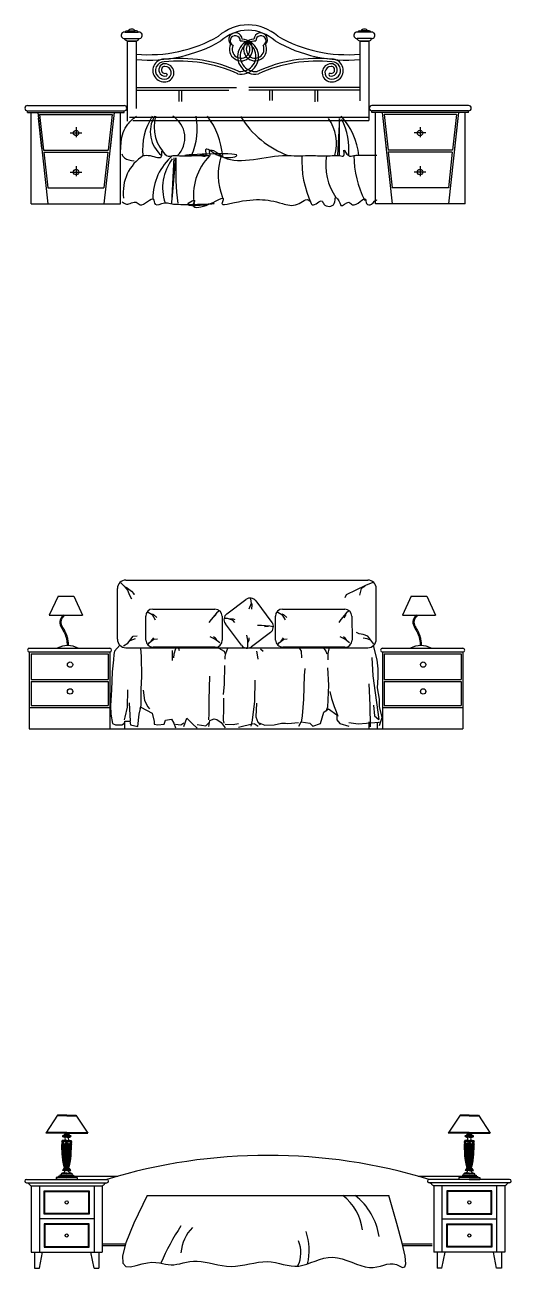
# Model space of a CAD drawing. Header units: millimetres. Extents: x 3060 to 28796, y 18778 to 36190.
# Drawn here: x 16582 to 19300, y 18780 to 25724 of the extents above; entities that cross this region are included whole.
import ezdxf

# ---------------------------------------------------------------- set-up
doc = ezdxf.new("R2010")
doc.units = ezdxf.units.MM

# ---------------------------------------------------------------- blocks, each defined once
blk = doc.blocks.new('A$C124B07FE')
for p, q in [((561, 978.3), (633.7, 978.2)), ((571.2, 986), (577.7, 986)), ((577.7, 986), (617.5, 986)), ((623.9, 986), (617.5, 986)), ((1934.2, 978.3), (1861.5, 978.2)), ((1871.2, 986), (1877.7, 986)), ((1917.5, 986), (1877.7, 986)), ((1923.9, 986), (1917.5, 986)), ((558, 941.6), (557.6, 943.1)), ((557.8, 942.3), (638.4, 942.3)), ((559.2, 938.5), (558, 941.6)), ((561.5, 934.6), (559.2, 938.5)), ((563.1, 933), (561.5, 934.6)), ((565.4, 931.1), (563.1, 933)), ((572.6, 927.4), (565.4, 931.1)), ((572.6, 927.4), (572.6, 481.6)), ((572.6, 927.4), (572.6, 481.6)), ((622.6, 927.4), (572.6, 927.4)), ((572.6, 927.4), (622.6, 927.4)), ((622.6, 927.4), (629.8, 931.1)), ((622.6, 927.4), (622.6, 552.4)), ((622.6, 927.4), (622.6, 552.4)), ((629.8, 931.1), (632.1, 933)), ((632.1, 933), (633.7, 934.6)), ((633.7, 934.6), (636, 938.5)), ((636, 938.5), (637.2, 941.6)), ((637.2, 941.6), (637.6, 943.1)), ((1243, 926.4), (1240.1, 926.8)), ((1246, 926.4), (1243, 926.4)), ((1244.5, 916.7), (1245, 919.2)), ((1245, 919.2), (1246.7, 923.5)), ((1248.5, 923.5), (1246, 926.4)), ((1246.7, 923.5), (1249.2, 926.4)), ((1250.2, 919.2), (1248.5, 923.5)), ((1249.2, 926.4), (1252.2, 927.6)), ((1249.6, 915.6), (1250.2, 919.2)), ((1252.2, 927.6), (1255.5, 926.9)), ((1937.4, 942.3), (1856.8, 942.3)), ((1858, 941.6), (1857.6, 943.1)), ((1859.2, 938.5), (1858, 941.6)), ((1861.5, 934.6), (1859.2, 938.5)), ((1863.1, 933), (1861.5, 934.6)), ((1865.4, 931.1), (1863.1, 933)), ((1872.6, 927.4), (1865.4, 931.1)), ((1872.6, 927.4), (1872.6, 595.7)), ((1872.6, 927.4), (1872.6, 595.7)), ((1922.6, 927.4), (1872.6, 927.4)), ((1872.6, 927.4), (1922.6, 927.4)), ((1922.6, 927.4), (1929.8, 931.1)), ((1922.6, 927.4), (1922.6, 484.7)), ((1922.6, 927.4), (1922.6, 484.7)), ((1929.8, 931.1), (1932.1, 933)), ((1932.1, 933), (1933.7, 934.6)), ((1933.7, 934.6), (1936, 938.5)), ((1936, 938.5), (1937.2, 941.6)), ((1937.2, 941.6), (1937.6, 943.1)), ((788.6, 749.4), (794.3, 745)), ((794.3, 736.1), (793.5, 736.4)), ((794.3, 745), (795.6, 742)), ((795.6, 742), (794.3, 738.7)), ((794.3, 738.7), (794.3, 736.1)), ((1700.9, 745), (1699.6, 742)), ((1699.6, 742), (1700.9, 738.7)), ((1706.6, 749.4), (1700.9, 745)), ((1700.9, 738.7), (1700.9, 736.1)), ((1700.9, 736.1), (1702.2, 735.1)), ((622.6, 669.7), (1183.8, 669.7)), ((622.6, 654.7), (1139.9, 654.7)), ((860.1, 654.7), (860.1, 591.8)), ((875.1, 654.7), (875.1, 591.3)), ((1872.6, 654.7), (1251.8, 654.7)), ((1872.6, 669.7), (1252.4, 669.7)), ((1367.6, 654.7), (1367.6, 596.5)), ((1382.6, 654.7), (1382.6, 596)), ((1620.1, 654.7), (1620.1, 589.8)), ((1635.1, 654.7), (1635.1, 590.7)), ((15, 569), (555, 569)), ((2480.2, 569), (1940.2, 569)), ((15, 539), (555, 539)), ((15, 529), (15, 539)), ((15, 529), (555, 529)), ((35, 19), (35, 529)), ((71.7, 529), (128.1, 19)), ((75, 499), (93.8, 329)), ((82.8, 519), (105, 319)), ((82.8, 519), (487.2, 519)), ((498.3, 529), (441.9, 19)), ((487.2, 519), (465, 319)), ((495, 499), (476.2, 329)), ((535, 19), (535, 529)), ((555, 529), (555, 539)), ((585.1, 504.1), (1918.7, 504.1)), ((1759.4, 496.8), (1747.7, 288.9)), ((1759.3, 288.9), (1759.4, 496.8)), ((2480.2, 539), (1940.2, 539)), ((1940.2, 529), (1940.2, 539)), ((2480.2, 529), (1940.2, 529)), ((1960.2, 19), (1960.2, 529)), ((1996.9, 529), (2053.3, 19)), ((2000.2, 499), (2019, 329)), ((2008, 519), (2030.2, 319)), ((2412.3, 519), (2008, 519)), ((2423.5, 529), (2367.1, 19)), ((2412.3, 519), (2390.2, 319)), ((2420.2, 499), (2401.4, 329)), ((2460.2, 19), (2460.2, 529)), ((2480.2, 529), (2480.2, 539)), ((286.4, 447.7), (286.4, 392.8)), ((603.5, 484.7), (1923.5, 484.7)), ((2208.8, 447.7), (2208.8, 392.8)), ((254, 415.4), (318.7, 415.4)), ((2241.1, 415.4), (2176.4, 415.4)), ((105, 319), (465, 319)), ((106.1, 309), (463.9, 309)), ((106.1, 309), (128.2, 109)), ((463.9, 309), (441.8, 109)), ((2390.2, 319), (2030.2, 319)), ((2389.1, 309), (2031.3, 309)), ((2031.3, 309), (2053.4, 109)), ((2389.1, 309), (2367, 109)), ((286.4, 229.2), (286.4, 174.2)), ((841.3, 277), (820.8, 45.1)), ((820.8, 21.3), (834.5, 277)), ((2208.8, 229.2), (2208.8, 174.2)), ((254, 196.9), (318.7, 196.9)), ((2241.1, 196.9), (2176.4, 196.9)), ((128.2, 109), (441.8, 109)), ((2367, 109), (2053.4, 109)), ((35, 19), (535, 19)), ((2460.2, 19), (1960.2, 19))]:
    blk.add_line(p, q)
for centre in [(286.4, 415.4), (2208.8, 415.4), (286.4, 196.9), (2208.8, 196.9)]:
    blk.add_circle(centre, 15)
for centre, radius, start, end in [((556.8, 960.6), 18.2, 74.95576, 273.23723), ((571.8, 974.7), 11.3, 92.61079, 161.26306), ((597.6, 971.2), 24.8, 90, 143.33956), ((597.6, 971.2), 24.8, 36.66044, 90), ((623.4, 974.7), 11.3, 18.73694, 87.38921), ((638.4, 960.6), 18.2, 266.76277, 105.04424), ((1249.6, 765.9), 253.4, 90.44463, 131.36978), ((1249.6, 762.1), 227.2, 90.50317, 132.59454), ((1177.3, 937.3), 37.7, 3.18185, 223.63196), ((1245.6, 765.9), 253.4, 48.63022, 89.55537), ((1245.3, 762.5), 226.8, 47.6298, 89.42066), ((1317.9, 937.3), 37.7, 316.36804, 176.81815), ((1856.8, 960.6), 18.2, 74.95576, 273.23723), ((1871.8, 974.7), 11.3, 92.61079, 161.26306), ((1897.6, 971.2), 24.8, 90, 143.33956), ((1897.6, 971.2), 24.8, 36.66044, 90), ((1923.4, 974.7), 11.3, 18.73694, 87.38921), ((1938.4, 960.6), 18.2, 266.76277, 105.04424), ((695.3, 1627.8), 775.1, 264.61964, 299.93613), ((695.3, 1627.5), 804.8, 264.81515, 299.83955), ((1208.1, 883.1), 64.6, 154.15531, 42.68829), ((1175.6, 930.5), 28.4, 357.46989, 244.92594), ((1208.1, 883.1), 49.6, 154.15531, 42.68829), ((1208.6, 842), 97.6, 257.84317, 86.23423), ((1287, 841.8), 97.9, 93.99084, 280.71885), ((1206.6, 844.1), 85.1, 262.4163, 91.76657), ((1288.9, 843.9), 85.3, 88.39864, 276.84771), ((1287.1, 883.1), 64.6, 137.31171, 25.84469), ((1287.1, 883.1), 49.6, 137.31171, 25.84469), ((1319.6, 930.5), 28.4, 295.07406, 182.53011), ((1799.8, 1627.3), 804.6, 240.05264, 275.19), ((1799.8, 1627.3), 774.6, 240.05264, 275.39159), ((778.9, 764.1), 63.5, 89.64385, 287.19975), ((778.9, 764.1), 48.5, 89.64385, 287.19975), ((782.9, 767.8), 34.3, 89.64385, 287.19975), ((782.9, 767.8), 19.3, 89.64385, 287.19975), ((860.7, 20.3), 811.6, 65.58322, 95.89139), ((860.7, 20.3), 796.6, 65.58322, 95.89139), ((782.8, 751.6), 35.5, 287.19975, 89.64385), ((782.8, 751.6), 50.5, 287.19975, 89.64385), ((1634.5, 20.3), 811.6, 84.10861, 114.41678), ((1634.5, 20.3), 796.6, 84.10861, 114.41678), ((1712.4, 751.6), 50.5, 90.35615, 252.80025), ((1712.4, 751.6), 35.5, 90.35615, 252.80025), ((1716.3, 764.1), 63.5, 252.80025, 90.35615), ((1716.3, 764.1), 48.5, 252.80025, 90.35615), ((1712.3, 767.8), 34.3, 252.80025, 90.35615), ((1712.3, 767.8), 19.3, 252.80025, 90.35615), ((15, 554), 15, 90, 270), ((555, 554), 15, 270, 90), ((1940.2, 554), 15, 90, 270), ((2480.2, 554), 15, 270, 90), ((997.9, 324), 340, 147.07634, 185.91599), ((871.8, 422.6), 170.9, 149.71973, 231.44025), ((943.6, 450), 221.5, 164.62746, 226.6757), ((754.1, 388.5), 140.6, 314.93453, 58.80272), ((609.1, 438.6), 354.9, 335.05812, 11.40371), ((667, 246.6), 440.8, 5.51582, 36.4976), ((1665.5, 797.5), 544, 212.27245, 249.21336), ((1491, 355.2), 250.7, 344.67377, 34.40195), ((1489.8, 251.7), 378.9, 5.63941, 42.71675), ((1446.9, 323.2), 364.7, 354.60697, 27.21616), ((789, 85.3), 239.3, 121.69828, 188.01077), ((1033, 48.1), 317.9, 130.75612, 179.91853), ((1254, 68.7), 311.8, 135.05419, 190.11441), ((1407.3, 182), 327.5, 160.95081, 202.65429), ((244.2, 14.4), 1256.8, 12.61562, 12.69583), ((2143.8, 265.8), 596.4, 177.77509, 204.20288), ((2002.8, 236.2), 320.5, 170.53242, 214.47456), ((2403.6, 294.5), 565, 180.56482, 206.96607), ((1037.4, 108.5), 267.5, 142.80834, 198.2554), ((2436.6, 212.6), 1593.2, 177.68471, 186.89938)]:
    blk.add_arc(centre, radius, start, end)
for points, knots in [([(536.9, 323.1), (536.6, 337.2), (537.5, 386.6), (560.9, 459.7), (606, 495.6), (624, 508.9)], [31.126946, 31.126946, 31.126946, 31.126946, 69.78079, 165.685551, 225.782999, 225.782999, 225.782999, 225.782999]), ([(541.7, 298.8), (545.5, 290.2), (559.3, 265.8), (589.9, 262.1), (610.7, 259.6)], [14.136571, 14.136571, 14.136571, 14.136571, 38.847871, 90.84217, 90.84217, 90.84217, 90.84217]), ([(659.7, 288.9), (672.1, 290.5), (704, 294.6), (774.8, 260.9), (759.3, 331.7), (792.3, 274.8), (825, 291), (874.6, 287.1), (927, 286.7), (974.3, 292.3), (1022.2, 277.8), (998.1, 357.8), (1090.2, 257.6), (1323.8, 317.8), (796.5, 288.8), (958.4, 288.7), (993, 293), (1042.4, 287.2), (1022.5, 324.3), (1070.6, 314.4), (1156.1, 220.4), (1337.9, 291.1), (1504.1, 288.3), (1566.2, 288.8), (1647.8, 289.1), (1703.3, 285.6), (1750.4, 293), (1792.6, 279.5), (1774.4, 344.2), (1805.5, 278.1), (1838.6, 290.3), (1876.1, 292.8), (1913.5, 291.6), (1947, 292.1), (1961.5, 291.7), (1967.2, 291.4)], [0, 0, 0, 0, 37.324954, 95.978422, 118.576796, 151.537836, 186.196644, 207.601589, 287.507139, 322.165947, 351.492681, 382.084197, 453.762458, 546.238181, 803.581153, 830.241959, 917.894512, 923.356062, 948.618864, 967.479623, 1014.461148, 1325.478184, 1355.202687, 1472.111853, 1493.440367, 1578.754422, 1615.945101, 1637.40789, 1665.334978, 1702.534569, 1728.696324, 1754.211377, 1806.075851, 1830.070511, 1845.626026, 1845.626026, 1845.626026, 1845.626026]), ([(544.4, 31.5), (552.1, 25.2), (575.2, 6.2), (616.4, 43.5), (655.9, -10.1), (720.7, 81), (724.7, -2.2), (777.5, 31.6), (866.5, 2), (1233.8, 42), (850.3, -9.5), (958.8, 50.4), (922.8, -7.7), (1029.6, 2.2), (1129.4, 78.3), (1091.1, 7.6), (1275.5, 54.9), (1368.4, 45.3), (1516.4, -2.9), (1587, 64.2), (1606.8, -10.1), (1659.6, 55.7), (1672.5, 0.2), (1740.5, 1.1), (1729, 74.5), (1758.9, 32.8), (1768.9, -4.1), (1807.9, 44.6), (1842.4, -12.1), (1908.2, 78), (1904.7, 14.8), (1944.2, 10.3), (1959.2, 47.5), (1966.4, 40.6), (1967.2, 39.7)], [0, 0, 0, 0, 25.004408, 75.498481, 97.862242, 171.58677, 198.074824, 245.014461, 276.187897, 487.13934, 604.291873, 634.838818, 654.445869, 719.879988, 811.104031, 830.711082, 871.03568, 1137.888661, 1215.497899, 1277.299161, 1303.971599, 1356.97267, 1375.051341, 1427.874546, 1459.488748, 1494.841985, 1508.707132, 1551.908008, 1574.271769, 1645.134816, 1667.703881, 1692.711894, 1725.676523, 1729.408614, 1729.408614, 1729.408614, 1729.408614])]:
    blk.add_open_spline(points, degree=3, knots=knots)
blk = doc.blocks.new('A$C44FF7840')
for p, q in [((502.7, 500.4), (502.7, 783.9)), ((520.8, 815.4), (540.9, 797.3)), ((540.9, 797.3), (559, 775.1)), ((550, 831.2), (1901.9, 831.2)), ((551, 791.2), (581.2, 769.1)), ((559, 775.1), (569.1, 747)), ((581.2, 769.1), (593.3, 755)), ((1888.1, 801.3), (1781.4, 749)), ((1864, 783.2), (1855.9, 747)), ((1886.1, 795.3), (1864, 783.2)), ((1930.4, 817.4), (1888.1, 801.3)), ((1949.2, 500.4), (1949.2, 783.9)), ((171, 740.7), (121.6, 635.4)), ((171, 740.7), (121.6, 635.4)), ((171, 740.7), (257.9, 740.7)), ((171, 740.7), (257.9, 740.7)), ((257.9, 740.7), (307.2, 635.4)), ((257.9, 740.7), (307.2, 635.4)), ((569.1, 747), (581.2, 726.8)), ((593.3, 755), (593.3, 749)), ((1113.8, 642.9), (1220.1, 722.7)), ((1249.7, 699.9), (1236.7, 668.2)), ((1246.8, 725.9), (1249.7, 699.9)), ((1252.6, 702.8), (1254, 692.7)), ((1275.7, 714.8), (1366, 594.4)), ((1781.4, 749), (1773.3, 732.9)), ((2144.4, 740.7), (2095, 635.4)), ((2144.4, 740.7), (2095, 635.4)), ((2144.4, 740.7), (2231.3, 740.7)), ((2144.4, 740.7), (2231.3, 740.7)), ((2231.3, 740.7), (2280.6, 635.4)), ((2231.3, 740.7), (2280.6, 635.4)), ((121.6, 635.4), (307.2, 635.4)), ((121.6, 635.4), (307.2, 635.4)), ((661.4, 496.2), (660.5, 629.2)), ((673.7, 652.5), (696.4, 639.4)), ((695.8, 643.4), (704.8, 638.6)), ((696.4, 639.4), (714.2, 610)), ((699.9, 669.1), (1047.7, 668.3)), ((704.8, 638.6), (723.6, 622.8)), ((1056.7, 646.5), (1026.8, 611)), ((1053.5, 639.8), (1026.8, 611)), ((1071.3, 659), (1056.7, 646.5)), ((1087.7, 628.9), (1088.6, 495.9)), ((1254, 692.7), (1252.6, 668.2)), ((1386.5, 496.2), (1385.6, 629.2)), ((1398.8, 652.5), (1421.5, 639.4)), ((1420.8, 643.4), (1429.8, 638.6)), ((1421.5, 639.4), (1439.3, 610)), ((1425, 669.1), (1772.8, 668.3)), ((1429.8, 638.6), (1448.7, 622.8)), ((1781.7, 646.5), (1751.9, 611)), ((1778.6, 639.8), (1768, 620.6)), ((1796.4, 659), (1781.7, 646.5)), ((1812.8, 628.9), (1813.7, 495.9)), ((2095, 635.4), (2280.6, 635.4)), ((2095, 635.4), (2280.6, 635.4)), ((1026.8, 611), (1013.9, 593.6)), ((1100.8, 617.6), (1115.2, 617.6)), ((1196.2, 467), (1105.9, 587.3)), ((1115.2, 617.6), (1144.2, 608.9)), ((1126.8, 614.7), (1149.9, 614.7)), ((1144.2, 608.9), (1157.2, 594.5)), ((1149.9, 614.7), (1158.6, 610.4)), ((1307.5, 577.1), (1285.8, 577.1)), ((1353.8, 574.3), (1307.5, 577.1)), ((1346.5, 572.8), (1324.9, 569.9)), ((1372.6, 569.9), (1353.8, 574.3)), ((1751.9, 611), (1739, 593.6)), ((561, 479.2), (591.2, 517.5)), ((573.1, 493.3), (603.3, 505.4)), ((591.2, 517.5), (613.4, 519.5)), ((682.6, 482.3), (706.8, 500.4)), ((691.8, 489.9), (705.6, 508.5)), ((706.8, 500.4), (726.1, 502.3)), ((1047.5, 500.4), (1021.7, 514.1)), ((1050.6, 507.1), (1040.2, 514.8)), ((1075.3, 479.8), (1047.5, 500.4)), ((1057.3, 496.7), (1050.6, 507.1)), ((1230.9, 494.8), (1226.6, 523.7)), ((1230.9, 460.1), (1230.9, 494.8)), ((1233.8, 484.7), (1238.1, 496.2)), ((1238.1, 496.2), (1238.1, 509.2)), ((1358.1, 538.9), (1251.8, 459)), ((1407.7, 482.3), (1431.9, 500.4)), ((1416.9, 489.9), (1430.7, 508.5)), ((1431.9, 500.4), (1451.2, 502.3)), ((1772.6, 500.4), (1746.7, 514.1)), ((1775.7, 507.1), (1765.2, 514.8)), ((1800.4, 479.8), (1772.6, 500.4)), ((1782.4, 496.7), (1775.7, 507.1)), ((1853.7, 531.8), (1838.9, 539.2)), ((1875.8, 528.1), (1853.7, 531.8)), ((1901.6, 517.1), (1875.8, 528.1)), ((1897.9, 502.3), (1875.8, 506)), ((1916.4, 495), (1897.9, 502.3)), ((1934.8, 472.9), (1901.6, 517.1)), ((10, 450), (460, 450)), ((10, 430), (10, 0)), ((10, 430), (460, 430)), ((20, 420), (20, 275)), ((20, 420), (450, 420)), ((450, 420), (450, 275)), ((460, 430), (460, 0)), ((486.6, 435), (483, 415.3)), ((515.9, 467.7), (486.6, 435)), ((536.9, 463.1), (561, 479.2)), ((550, 453.2), (1901.9, 453.2)), ((632.1, 451.2), (635.7, 404.5)), ((674, 470.7), (682.6, 482.3)), ((1049.2, 456), (701.4, 456.8)), ((808.2, 438.6), (808.2, 381.2)), ((817.2, 417.1), (815.4, 397.3)), ((826.2, 447.6), (817.2, 417.1)), ((843.5, 451.2), (847.1, 438.6)), ((1068.7, 451.2), (1099.3, 433.2)), ((1099.3, 433.2), (1104.7, 418.9)), ((1106.5, 418.9), (1102.9, 404.5)), ((1117.2, 449.4), (1106.5, 418.9)), ((1228, 452.9), (1230.9, 460.1)), ((1279, 435), (1280.8, 424.3)), ((1280.8, 424.3), (1287.9, 390.1)), ((1301.7, 447.6), (1317.9, 435)), ((1399.1, 470.7), (1407.7, 482.3)), ((1774.3, 456), (1426.5, 456.8)), ((1519.7, 449.4), (1528.7, 433.2)), ((1528.7, 433.2), (1530.5, 397.3)), ((1656.3, 449.4), (1667.1, 433.2)), ((1667.1, 433.2), (1672.5, 418.9)), ((1683.2, 447.6), (1677.9, 420.7)), ((1677.9, 420.7), (1677.9, 395.5)), ((1954.6, 384.8), (1933.9, 465.2)), ((1983.4, 450), (2433.4, 450)), ((1983.4, 430), (1983.4, 0)), ((1983.4, 430), (2433.4, 430)), ((1993.4, 420), (1993.4, 275)), ((1993.4, 420), (2423.4, 420)), ((2423.4, 420), (2423.4, 275)), ((2433.4, 430), (2433.4, 0)), ((481.2, 384.8), (472.2, 318.3)), ((483, 415.3), (481.2, 384.8)), ((635.7, 404.5), (637.5, 293.2)), ((1101.1, 354.2), (1099.3, 250.1)), ((1102.9, 404.5), (1102.9, 390.1)), ((1677.9, 395.5), (1677.9, 384.8)), ((1924, 399.1), (1929.4, 296.8)), ((1960, 334.5), (1954.6, 384.8)), ((472.2, 318.3), (468.6, 217.8)), ((637.5, 293.2), (633.9, 221.4)), ((1016.6, 295), (1013, 162.1)), ((1546.7, 298.6), (1543.1, 165.7)), ((1550.3, 338.1), (1546.7, 298.6)), ((1676.1, 341.7), (1681.5, 244.7)), ((1929.4, 296.8), (1963.6, 52.6)), ((1956.4, 228.5), (1960, 287.8)), ((1960, 287.8), (1960, 334.5)), ((20, 275), (450, 275)), ((20, 265), (20, 130)), ((20, 265), (450, 265)), ((450, 265), (450, 130)), ((468.6, 217.8), (463.2, 128)), ((558.4, 217.8), (556.6, 120.8)), ((633.9, 221.4), (633.9, 128)), ((646.5, 216), (653.7, 158.5)), ((1099.3, 250.1), (1093.9, 192.6)), ((1270, 271.6), (1268.2, 154.9)), ((1681.5, 244.7), (1676.1, 120.8)), ((1690.4, 208.8), (1699.4, 169.3)), ((1907.9, 251.9), (1913.2, 133.4)), ((1967.1, 165.7), (1956.4, 228.5)), ((1993.4, 275), (2423.4, 275)), ((1993.4, 265), (1993.4, 130)), ((1993.4, 265), (2423.4, 265)), ((2423.4, 265), (2423.4, 130)), ((567.4, 145.9), (572.8, 43.6)), ((653.7, 158.5), (671.6, 122.6)), ((1013, 162.1), (1013, 84.9)), ((1095.7, 171.1), (1095.7, 111.8)), ((1268.2, 154.9), (1255.6, 49)), ((1279, 144.2), (1275.4, 66.9)), ((1543.1, 165.7), (1535.9, 72.3)), ((1699.4, 169.3), (1713.8, 124.4)), ((1967.1, 124.4), (1967.1, 165.7)), ((10, 120), (460, 120)), ((20, 130), (450, 130)), ((463.2, 128), (465, 81.3)), ((465, 81.3), (475.8, 31)), ((556.6, 120.8), (544.1, 65.1)), ((615.9, 13.1), (623.1, 83.1)), ((623.1, 83.1), (633.9, 120.8)), ((633.9, 128), (628.5, 111.8)), ((633.9, 120.8), (696.8, 88.5)), ((671.6, 122.6), (682.4, 111.8)), ((696.8, 88.5), (707.6, 41.8)), ((1013, 84.9), (1011.2, 50.8)), ((1095.7, 111.8), (1093.9, 49)), ((1535.9, 72.3), (1528.7, 38.2)), ((1638.3, 29.2), (1656.3, 93.9)), ((1656.3, 93.9), (1681.5, 111.8)), ((1676.1, 120.8), (1667.1, 97.5)), ((1681.5, 111.8), (1728.2, 77.7)), ((1713.8, 124.4), (1724.6, 97.5)), ((1724.6, 97.5), (1733.6, 70.5)), ((1728.2, 77.7), (1728.2, 50.8)), ((1913.2, 133.4), (1915, 11.3)), ((1933, 131.6), (1938.4, 72.3)), ((1938.4, 72.3), (1963.6, 52.6)), ((1981.5, 63.3), (1967.1, 124.4)), ((1983.4, 120), (2433.4, 120)), ((1993.4, 130), (2423.4, 130)), ((10, 0), (2433.4, 0)), ((475.8, 31), (491.9, 22.1)), ((491.9, 22.1), (527.9, 22.1)), ((527.9, 22.1), (542.3, 32.8)), ((544.1, 65.1), (540.5, 50.8)), ((541.4, 38.3), (541.4, 0)), ((542.3, 32.8), (544.1, 43.6)), ((544.1, 43.6), (571, 43.6)), ((571, 43.6), (576.4, 22.1)), ((572.8, 43.6), (576.4, 41.8)), ((576.4, 22.1), (615.9, 13.1)), ((707.6, 41.8), (707.6, 25.6)), ((707.6, 25.6), (729.1, 22.1)), ((729.1, 22.1), (763.3, 25.6)), ((763.3, 25.6), (770.5, 49)), ((770.5, 49), (804.6, 54.4)), ((804.6, 54.4), (817.2, 32.8)), ((817.2, 32.8), (826.2, 5.9)), ((826.2, 27), (856.7, 21.7)), ((856.7, 21.7), (872.9, 34.2)), ((872.9, 13.1), (890.8, 59.8)), ((890.8, 59.8), (921.4, 27.4)), ((921.4, 27.4), (948.3, 4.1)), ((948.3, 25.2), (996.9, 16.3)), ((996.9, 16.3), (1013, 34.2)), ((1013, 13.1), (1018.4, 47.2)), ((1018.4, 47.2), (1043.6, 56.2)), ((1043.6, 56.2), (1057.9, 52.6)), ((1057.9, 52.6), (1083.1, 36.4)), ((1083.1, 36.4), (1104.7, 5.9)), ((1093.9, 49), (1097.5, 32.8)), ((1104.7, 27), (1149.6, 25.2)), ((1149.6, 25.2), (1178.3, 30.6)), ((1178.3, 9.5), (1262.8, 31)), ((1255.6, 49), (1248.4, 14.9)), ((1266.4, 31), (1289.7, 14.9)), ((1275.4, 66.9), (1287.9, 38.2)), ((1287.9, 38.2), (1300.5, 22.1)), ((1289.7, 36), (1325.7, 19.9)), ((1325.7, 19.9), (1377.8, 23.4)), ((1377.8, 23.4), (1419.1, 32.4)), ((1419.1, 32.4), (1442.5, 32.4)), ((1442.5, 32.4), (1455, 30.6)), ((1455, 30.6), (1514.3, 36)), ((1516.1, 14.9), (1528.7, 40)), ((1528.7, 40), (1577.2, 32.8)), ((1577.2, 32.8), (1595.2, 14.9)), ((1595.2, 14.9), (1638.3, 29.2)), ((1728.2, 50.8), (1746.1, 31)), ((1746.1, 29.2), (1796.4, 14.9)), ((1796.4, 36), (1848.6, 28.8)), ((1848.6, 28.8), (1940.2, 36)), ((1907.9, 40.3), (1907.9, 0)), ((1940.2, 36), (1963.6, 37.8)), ((1953.3, 37), (1953.3, 1.8)), ((1963.6, 37.8), (1967.1, 39.6)), ((1967.1, 18.5), (1981.5, 63.3))]:
    blk.add_line(p, q)
for centre in [(237.8, 358.9), (2211.2, 358.9), (237.8, 209.1), (2211.2, 209.1)]:
    blk.add_circle(centre, 15)
for centre, radius, start, end in [((550, 783.9), 47.2, 90, 180), ((1901.9, 783.9), 47.2, 0, 90), ((1244, 691), 39.7, 36.88863, 126.88863), ((700.2, 629.5), 39.7, 90.40057, 180.40057), ((1048, 628.6), 39.7, 0.40057, 90.40057), ((1137.6, 611.1), 39.7, 126.88863, 216.88863), ((1425.3, 629.5), 39.7, 90.40057, 180.40057), ((1773.1, 628.6), 39.7, 0.40057, 90.40057), ((1334.3, 570.6), 39.7, 306.88863, 36.88863), ((550, 500.4), 47.2, 180, 270), ((701.1, 496.5), 39.7, 180.40057, 270.40057), ((1048.9, 495.7), 39.7, 270.40057, 0.40057), ((1426.2, 496.5), 39.7, 180.40057, 270.40057), ((1774, 495.7), 39.7, 270.40057, 0.40057), ((1901.9, 500.4), 47.2, 270, 0), ((10, 440), 10, 90, 270), ((223.8, 345.7), 119.7, 60.6536, 118.7614), ((460, 440), 10, 270, 90), ((1227.9, 490.8), 39.7, 216.88863, 306.88863), ((1983.4, 440), 10, 90, 270), ((2197.2, 345.7), 119.7, 60.6536, 118.7614), ((2433.4, 440), 10, 270, 90)]:
    blk.add_arc(centre, radius, start, end)
for points, knots in [([(202.6, 635.4), (193.2, 630.3), (166, 591.7), (213.8, 538.5), (220.2, 489.3), (221.7, 465.3)], [23.461126, 23.461126, 23.461126, 23.461126, 74.79857, 203.066165, 322.864514, 322.864514, 322.864514, 322.864514]), ([(209.3, 634.6), (203.9, 629.3), (202.3, 628.2), (199.3, 625.6), (197.8, 624.1), (195, 620.7), (193.7, 618.9), (191.4, 615.2), (190.4, 613.2), (189.1, 610.3), (188.7, 609.3), (187.9, 606.9), (187.5, 605.5), (186.9, 602.8), (186.7, 601.4), (186.4, 597.8), (186.4, 595.5), (186.8, 591), (187.2, 588.7), (188.4, 584.1), (189.1, 581.7), (190.9, 577), (192, 574.6), (195, 568.5), (197, 564.8), (201.3, 557.2), (203.6, 553.3), (207, 547.3), (208.1, 545.2), (209.9, 541.9), (210.5, 540.6), (211.7, 538.2), (212.2, 537.1), (213.2, 534.9), (213.7, 533.8), (215.1, 530.5), (216, 528.3), (218.4, 521.6), (219.8, 517.2), (223.2, 504.3), (224.7, 495.9), (226.7, 480), (227.3, 472.7), (227.7, 465.3)], [23.461126, 23.461126, 23.461126, 23.461126, 34.303554, 34.303554, 45.145981, 45.145981, 55.988409, 55.988409, 66.830837, 66.830837, 72.405655, 72.405655, 80.297701, 80.297701, 88.189747, 88.189747, 101.688614, 101.688614, 115.187481, 115.187481, 128.686347, 128.686347, 142.185214, 142.185214, 163.046653, 163.046653, 183.908092, 183.908092, 194.713935, 194.713935, 201.304641, 201.304641, 206.850654, 206.850654, 212.396667, 212.396667, 223.488693, 223.488693, 245.672745, 245.672745, 287.208693, 287.208693, 323.545436, 323.545436, 323.545436, 323.545436]), ([(2176, 635.4), (2166.6, 630.3), (2139.4, 591.7), (2187.2, 538.5), (2193.6, 489.3), (2195.1, 465.3)], [23.461126, 23.461126, 23.461126, 23.461126, 74.79857, 203.066165, 322.864514, 322.864514, 322.864514, 322.864514]), ([(2182.7, 634.6), (2177.3, 629.3), (2175.7, 628.2), (2172.7, 625.6), (2171.2, 624.1), (2168.4, 620.7), (2167.1, 618.9), (2164.8, 615.2), (2163.8, 613.2), (2162.5, 610.3), (2162.1, 609.3), (2161.3, 606.9), (2160.9, 605.5), (2160.3, 602.8), (2160.1, 601.4), (2159.8, 597.8), (2159.8, 595.5), (2160.2, 591), (2160.6, 588.7), (2161.8, 584.1), (2162.5, 581.7), (2164.3, 577), (2165.4, 574.6), (2168.3, 568.5), (2170.4, 564.8), (2174.7, 557.2), (2177, 553.3), (2180.4, 547.3), (2181.5, 545.2), (2183.3, 541.9), (2183.9, 540.6), (2185.1, 538.2), (2185.6, 537.1), (2186.6, 534.9), (2187.1, 533.8), (2188.5, 530.5), (2189.4, 528.3), (2191.8, 521.6), (2193.2, 517.2), (2196.6, 504.3), (2198.1, 495.9), (2200, 480), (2200.6, 472.7), (2201.1, 465.3)], [23.461126, 23.461126, 23.461126, 23.461126, 34.303554, 34.303554, 45.145981, 45.145981, 55.988409, 55.988409, 66.830837, 66.830837, 72.405655, 72.405655, 80.297701, 80.297701, 88.189747, 88.189747, 101.688614, 101.688614, 115.187481, 115.187481, 128.686347, 128.686347, 142.185214, 142.185214, 163.046653, 163.046653, 183.908092, 183.908092, 194.713935, 194.713935, 201.304641, 201.304641, 206.850654, 206.850654, 212.396667, 212.396667, 223.488693, 223.488693, 245.672745, 245.672745, 287.208693, 287.208693, 323.545436, 323.545436, 323.545436, 323.545436])]:
    blk.add_open_spline(points, degree=3, knots=knots)
blk = doc.blocks.new('A$C6AC36A5C')
for p, q in [((182.8, 855), (116.8, 754.4)), ((234.1, 851.1), (180.3, 851.1)), ((234.1, 853.3), (181.7, 853.3)), ((234.1, 855), (182.8, 855)), ((233.9, 855), (285.2, 855)), ((233.9, 853.3), (286.3, 853.3)), ((233.9, 851.1), (287.7, 851.1)), ((285.2, 855), (351.2, 754.4)), ((2432.8, 855), (2366.8, 754.4)), ((2484.1, 851.1), (2430.3, 851.1)), ((2484.1, 853.3), (2431.7, 853.3)), ((2484.1, 855), (2432.8, 855)), ((2483.9, 855), (2535.2, 855)), ((2483.9, 853.3), (2536.3, 853.3)), ((2483.9, 851.1), (2537.7, 851.1)), ((2535.2, 855), (2601.2, 754.4)), ((234.1, 754.4), (116.8, 754.4)), ((234.1, 756.1), (117.9, 756.1)), ((234.1, 758.3), (119.4, 758.3)), ((234.1, 709.7), (206.3, 709.7)), ((234.1, 708.1), (206.3, 708.1)), ((234.1, 712.5), (208.5, 712.5)), ((208.5, 712.5), (208.5, 709.7)), ((234.1, 739.9), (212.7, 739.9)), ((234.1, 734.3), (212.7, 734.3)), ((218, 742.7), (217.8, 742.7)), ((221.9, 742.7), (218, 742.7)), ((234.1, 731.5), (218, 731.5)), ((234.1, 746.1), (221.9, 746.1)), ((234.1, 742.7), (221.9, 742.7)), ((222.8, 706), (244.7, 693.9)), ((223.3, 707), (245.2, 694.9)), ((225.4, 697.4), (226.4, 696.9)), ((227.8, 754.4), (227.8, 746.1)), ((232.5, 708.1), (232.5, 702)), ((232.5, 700.7), (232.5, 693)), ((233.9, 758.3), (348.6, 758.3)), ((233.9, 756.1), (350.1, 756.1)), ((233.9, 754.4), (351.2, 754.4)), ((233.9, 746.1), (246.1, 746.1)), ((233.9, 742.7), (246.1, 742.7)), ((233.9, 739.9), (255.3, 739.9)), ((233.9, 734.3), (255.3, 734.3)), ((233.9, 731.5), (250, 731.5)), ((233.9, 712.5), (259.5, 712.5)), ((233.9, 709.7), (261.7, 709.7)), ((233.9, 708.1), (261.7, 708.1)), ((235.5, 708.1), (235.5, 700.3)), ((235.5, 699), (235.5, 693)), ((240.2, 754.4), (240.2, 746.1)), ((241.6, 703.9), (242.7, 703.6)), ((246.1, 742.7), (250, 742.7)), ((250, 742.7), (250.2, 742.7)), ((259.5, 712.5), (259.5, 709.7)), ((2484.1, 754.4), (2366.8, 754.4)), ((2484.1, 756.1), (2367.9, 756.1)), ((2484.1, 758.3), (2369.4, 758.3)), ((2484.1, 709.7), (2456.3, 709.7)), ((2484.1, 708.1), (2456.3, 708.1)), ((2484.1, 712.5), (2458.5, 712.5)), ((2458.5, 712.5), (2458.5, 709.7)), ((2484.1, 739.9), (2462.7, 739.9)), ((2484.1, 734.3), (2462.7, 734.3)), ((2468, 742.7), (2467.8, 742.7)), ((2471.9, 742.7), (2468, 742.7)), ((2484.1, 731.5), (2468, 731.5)), ((2484.1, 746.1), (2471.9, 746.1)), ((2484.1, 742.7), (2471.9, 742.7)), ((2494.7, 707), (2472.8, 694.9)), ((2495.2, 706), (2473.3, 693.9)), ((2476.4, 703.9), (2475.3, 703.6)), ((2477.8, 754.4), (2477.8, 746.1)), ((2482.5, 708.1), (2482.5, 700.3)), ((2482.5, 699), (2482.5, 693)), ((2483.9, 758.3), (2598.6, 758.3)), ((2483.9, 756.1), (2600.1, 756.1)), ((2483.9, 754.4), (2601.2, 754.4)), ((2483.9, 746.1), (2496.1, 746.1)), ((2483.9, 742.7), (2496.1, 742.7)), ((2483.9, 739.9), (2505.3, 739.9)), ((2483.9, 734.3), (2505.3, 734.3)), ((2483.9, 731.5), (2500, 731.5)), ((2483.9, 712.5), (2509.5, 712.5)), ((2483.9, 709.7), (2511.7, 709.7)), ((2483.9, 708.1), (2511.7, 708.1)), ((2485.5, 708.1), (2485.5, 702)), ((2485.5, 700.7), (2485.5, 693)), ((2490.2, 754.4), (2490.2, 746.1)), ((2492.6, 697.4), (2491.6, 696.9)), ((2496.1, 742.7), (2500, 742.7)), ((2500, 742.7), (2500.2, 742.7)), ((2509.5, 712.5), (2509.5, 709.7)), ((234.1, 693), (206.3, 693)), ((234.1, 691.3), (206.3, 691.3)), ((232.5, 691.3), (232.5, 556.5)), ((233.9, 693), (261.7, 693)), ((233.9, 691.3), (261.7, 691.3)), ((235.5, 691.3), (235.5, 556.5)), ((2484.1, 693), (2456.3, 693)), ((2484.1, 691.3), (2456.3, 691.3)), ((2482.5, 691.3), (2482.5, 556.5)), ((2483.9, 693), (2511.7, 693)), ((2483.9, 691.3), (2511.7, 691.3)), ((2485.5, 691.3), (2485.5, 556.5)), ((234.1, 556.5), (216.6, 556.5)), ((233.9, 556.5), (251.4, 556.5)), ((2484.1, 556.5), (2466.6, 556.5)), ((2483.9, 556.5), (2501.4, 556.5)), ((9, 495), (459, 495)), ((234.1, 506.2), (175.6, 506.2)), ((175.6, 506.2), (175.6, 495)), ((234.1, 495), (175.6, 495)), ((186.8, 511.8), (184.6, 507.7)), ((234.1, 511.8), (186.8, 511.8)), ((234.1, 520.1), (195.2, 520.1)), ((195.2, 520.1), (195.2, 511.8)), ((234.1, 528.5), (206.4, 528.5)), ((234.1, 531.3), (207.1, 531.3)), ((207.1, 531.3), (207.1, 528.5)), ((234.1, 545.8), (211, 545.8)), ((234.1, 555.3), (216.6, 555.3)), ((234.1, 554.2), (216.6, 554.2)), ((234.1, 551.4), (216.6, 551.4)), ((233.9, 555.3), (251.4, 555.3)), ((233.9, 554.2), (251.4, 554.2)), ((233.9, 551.4), (251.4, 551.4)), ((233.9, 545.8), (257, 545.8)), ((233.9, 531.3), (260.9, 531.3)), ((233.9, 528.5), (261.6, 528.5)), ((233.9, 520.1), (272.8, 520.1)), ((233.9, 511.8), (281.2, 511.8)), ((233.9, 506.2), (292.4, 506.2)), ((233.9, 495), (292.4, 495)), ((260.9, 531.3), (260.9, 528.5)), ((272.8, 520.1), (272.8, 511.8)), ((272.8, 513), (519.9, 513)), ((281.2, 511.8), (283.4, 507.7)), ((292.4, 506.2), (292.4, 495)), ((2198.1, 513), (2445.2, 513)), ((2709, 495), (2259, 495)), ((2484.1, 506.2), (2425.6, 506.2)), ((2425.6, 506.2), (2425.6, 495)), ((2484.1, 495), (2425.6, 495)), ((2436.8, 511.8), (2434.6, 507.7)), ((2484.1, 511.8), (2436.8, 511.8)), ((2445.2, 520.1), (2445.2, 511.8)), ((2484.1, 520.1), (2445.2, 520.1)), ((2484.1, 528.5), (2456.4, 528.5)), ((2484.1, 531.3), (2457.1, 531.3)), ((2457.1, 531.3), (2457.1, 528.5)), ((2484.1, 545.8), (2461, 545.8)), ((2484.1, 555.3), (2466.6, 555.3)), ((2484.1, 554.2), (2466.6, 554.2)), ((2484.1, 551.4), (2466.6, 551.4)), ((2483.9, 555.3), (2501.4, 555.3)), ((2483.9, 554.2), (2501.4, 554.2)), ((2483.9, 551.4), (2501.4, 551.4)), ((2483.9, 545.8), (2507, 545.8)), ((2483.9, 531.3), (2510.9, 531.3)), ((2483.9, 528.5), (2511.6, 528.5)), ((2483.9, 520.1), (2522.8, 520.1)), ((2483.9, 511.8), (2531.2, 511.8)), ((2483.9, 506.2), (2542.4, 506.2)), ((2483.9, 495), (2542.4, 495)), ((2510.9, 531.3), (2510.9, 528.5)), ((2522.8, 520.1), (2522.8, 511.8)), ((2531.2, 511.8), (2533.4, 507.7)), ((2542.4, 506.2), (2542.4, 495)), ((9, 477), (459, 477)), ((18, 477), (18, 473.4)), ((30, 463.2), (30, 461.4)), ((30.5, 461.4), (30, 461.4)), ((33.7, 459), (434.3, 459)), ((36, 459), (36, 90)), ((81, 459), (81, 90)), ((108, 432), (360, 432)), ((108, 301.5), (108, 432)), ((108, 432), (112.5, 427.5)), ((112.5, 427.5), (355.5, 427.5)), ((112.5, 306), (112.5, 427.5)), ((355.5, 427.5), (360, 432)), ((355.5, 427.5), (355.5, 306)), ((360, 432), (360, 301.5)), ((387, 459), (387, 90)), ((432, 459), (432, 90)), ((437.5, 461.4), (438, 461.4)), ((438, 463.2), (438, 461.4)), ((450, 477), (450, 473.4)), ((2709, 477), (2259, 477)), ((2268, 477), (2268, 473.4)), ((2280, 463.2), (2280, 461.4)), ((2280.5, 461.4), (2280, 461.4)), ((2684.3, 459), (2283.7, 459)), ((2286, 459), (2286, 90)), ((2331, 459), (2331, 90)), ((2610, 432), (2358, 432)), ((2358, 432), (2358, 301.5)), ((2362.5, 427.5), (2358, 432)), ((2605.5, 427.5), (2362.5, 427.5)), ((2362.5, 427.5), (2362.5, 306)), ((2610, 432), (2605.5, 427.5)), ((2605.5, 306), (2605.5, 427.5)), ((2610, 301.5), (2610, 432)), ((2637, 459), (2637, 90)), ((2682, 459), (2682, 90)), ((2687.5, 461.4), (2688, 461.4)), ((2688, 463.2), (2688, 461.4)), ((2700, 477), (2700, 473.4)), ((684, 405), (609.3, 251)), ((684, 405), (2034, 405)), ((2080, 249.5), (2034, 405)), ((108, 301.5), (112.5, 306)), ((360, 301.5), (108, 301.5)), ((355.5, 306), (112.5, 306)), ((355.5, 306), (360, 301.5)), ((2362.5, 306), (2358, 301.5)), ((2358, 301.5), (2610, 301.5)), ((2362.5, 306), (2605.5, 306)), ((2610, 301.5), (2605.5, 306)), ((387, 274.5), (81, 274.5)), ((360, 247.5), (108, 247.5)), ((108, 247.5), (108, 117)), ((108, 247.5), (112.5, 243)), ((355.5, 243), (112.5, 243)), ((112.5, 243), (112.5, 121.5)), ((355.5, 243), (360, 247.5)), ((355.5, 121.5), (355.5, 243)), ((360, 117), (360, 247.5)), ((609.3, 251), (564.8, 141.4)), ((2109.5, 139.1), (2080, 249.5)), ((2331, 274.5), (2637, 274.5)), ((2358, 117), (2358, 247.5)), ((2358, 247.5), (2610, 247.5)), ((2362.5, 243), (2358, 247.5)), ((2362.5, 121.5), (2362.5, 243)), ((2362.5, 243), (2605.5, 243)), ((2610, 247.5), (2605.5, 243)), ((2605.5, 243), (2605.5, 121.5)), ((2610, 247.5), (2610, 117)), ((564.8, 141.4), (545.7, 69.2)), ((2124.9, 66.7), (2109.5, 139.1)), ((36, 90), (432, 90)), ((54, 90), (54, 0)), ((81, 0), (99, 90)), ((112.5, 121.5), (108, 117)), ((108, 117), (360, 117)), ((112.5, 121.5), (355.5, 121.5)), ((355.5, 121.5), (360, 117)), ((387, 0), (369, 90)), ((414, 90), (414, 0)), ((432, 135), (563.1, 135)), ((432, 126), (560.8, 126)), ((2110.3, 135), (2277, 135)), ((2112.3, 126), (2277, 126)), ((2682, 90), (2286, 90)), ((2304, 90), (2304, 0)), ((2331, 0), (2349, 90)), ((2362.5, 121.5), (2358, 117)), ((2610, 117), (2358, 117)), ((2605.5, 121.5), (2362.5, 121.5)), ((2605.5, 121.5), (2610, 117)), ((2637, 0), (2619, 90)), ((2664, 90), (2664, 0)), ((54, 0), (81, 0)), ((387, 0), (414, 0)), ((545.7, 69.2), (547, 27.4)), ((547, 27.4), (563.6, 8.9)), ((563.6, 8.9), (590.6, 6.8)), ((590.6, 6.8), (623, 14.1)), ((623, 14.1), (655.9, 23.7)), ((655.9, 23.7), (685.2, 30.1)), ((685.2, 30.1), (710.6, 32.6)), ((710.6, 32.6), (732.8, 32.4)), ((732.8, 32.4), (752.3, 30.1)), ((752.3, 30.1), (769.9, 26.6)), ((769.9, 26.6), (786.2, 23)), ((786.2, 23), (801.7, 19.9)), ((801.7, 19.9), (817.2, 18.4)), ((817.2, 18.4), (833.2, 19)), ((833.2, 19), (849.8, 21.3)), ((849.8, 21.3), (867, 24.9)), ((867, 24.9), (884.9, 29)), ((884.9, 29), (903.5, 33.1)), ((903.5, 33.1), (922.8, 36.6)), ((922.8, 36.6), (942.8, 38.8)), ((942.8, 38.8), (963.6, 39.3)), ((963.6, 39.3), (985.2, 37.5)), ((985.2, 37.5), (1007.5, 33.9)), ((1007.5, 33.9), (1030.5, 29.2)), ((1030.5, 29.2), (1054, 23.9)), ((1054, 23.9), (1078.1, 18.8)), ((1078.1, 18.8), (1102.6, 14.3)), ((1102.6, 14.3), (1127.5, 11.1)), ((1127.5, 11.1), (1152.7, 9.9)), ((1152.7, 9.9), (1178.2, 11.1)), ((1178.2, 11.1), (1203.8, 14.2)), ((1203.8, 14.2), (1229.4, 18.6)), ((1229.4, 18.6), (1255, 23.6)), ((1255, 23.6), (1280.3, 28.5)), ((1280.3, 28.5), (1305.3, 32.6)), ((1305.3, 32.6), (1329.9, 35.4)), ((1329.9, 35.4), (1353.9, 36.2)), ((1353.9, 36.2), (1377.3, 34.4)), ((1377.3, 34.4), (1400.1, 30.8)), ((1400.1, 30.8), (1422.5, 26)), ((1422.5, 26), (1444.5, 20.8)), ((1444.5, 20.8), (1466.4, 16)), ((1466.4, 16), (1488.2, 12.3)), ((1488.2, 12.3), (1509.9, 10.7)), ((1509.9, 10.7), (1531.9, 11.7)), ((1531.9, 11.7), (1554, 16)), ((1554, 16), (1576.5, 22.7)), ((1576.5, 22.7), (1599.3, 31)), ((1599.3, 31), (1622.6, 39.8)), ((1622.6, 39.8), (1646.3, 48.2)), ((1646.3, 48.2), (1670.6, 55.1)), ((1670.6, 55.1), (1695.5, 59.6)), ((1695.5, 59.6), (1721, 60.6)), ((1721, 60.6), (1747.1, 57.6)), ((1747.1, 57.6), (1773.7, 51.2)), ((1773.7, 51.2), (1800.5, 42.6)), ((1800.5, 42.6), (1827, 32.8)), ((1827, 32.8), (1853.2, 22.9)), ((1853.2, 22.9), (1878.6, 13.9)), ((1878.6, 13.9), (1903, 7)), ((1903, 7), (1926.1, 3.3)), ((1926.1, 3.3), (1947.7, 3.3)), ((1947.7, 3.3), (1968, 6.4)), ((1968, 6.4), (1987.3, 11.2)), ((1987.3, 11.2), (2005.7, 16.7)), ((2005.7, 16.7), (2023.7, 21.4)), ((2023.7, 21.4), (2041.4, 24.3)), ((2041.4, 24.3), (2059.1, 24.2)), ((2059.1, 24.2), (2077.2, 19.7)), ((2077.2, 19.7), (2095.3, 11.2)), ((2095.3, 11.2), (2111.6, 4.4)), ((2111.6, 4.4), (2123.6, 6.5)), ((2123.6, 6.5), (2128.8, 24.9)), ((2128.8, 24.9), (2124.9, 66.7)), ((2331, 0), (2304, 0)), ((2664, 0), (2637, 0))]:
    blk.add_line(p, q)
for centre in [(234, 366.8), (2484, 366.8), (234, 182.3), (2484, 182.3)]:
    blk.add_circle(centre, 9)
for centre, radius, start, end in [((206.3, 708.9), 0.838, 90, 270), ((223.5, 700.5), 17.2, 153.82474, 205.79998), ((223.5, 700.5), 16.1, 152.4925, 206.99917), ((208.1, 743.9), 31.4, 270.80671, 292.94877), ((195.2, 700.6), 15.8, 331.23318, 28.14971), ((212.7, 737.1), 2.79, 90, 270), ((195.2, 700.6), 16.9, 333.33155, 26.14653), ((219.7, 700.4), 7.56, 58.58207, 332.31523), ((219.7, 700.4), 6.44, 58.58207, 332.11651), ((218, 741.3), 1.4, 90, 270), ((218.5, 733), 1.56, 121.33272, 250.24004), ((221.9, 744.4), 1.68, 90, 270), ((217.3, 723.7), 9.21, 289.04027, 58.01473), ((250.7, 723.7), 9.21, 121.98527, 250.95973), ((248.3, 700.5), 7.56, 238.58207, 153.26028), ((248.3, 700.5), 6.44, 238.58207, 151.26091), ((246.1, 744.4), 1.68, 270, 90), ((259.9, 743.9), 31.4, 247.05123, 269.19329), ((250, 741.3), 1.4, 270, 90), ((249.5, 733), 1.56, 289.75996, 58.66728), ((255.3, 737.1), 2.79, 270, 90), ((272.8, 700.6), 16.9, 153.80365, 206.66845), ((272.8, 700.6), 15.8, 151.85029, 208.76682), ((244.5, 700.5), 16.1, 333.00083, 27.5075), ((244.5, 700.5), 17.2, 334.20002, 26.17526), ((261.7, 708.9), 0.838, 270, 90), ((2456.3, 708.9), 0.838, 90, 270), ((2473.5, 700.5), 17.2, 153.82474, 205.79998), ((2473.5, 700.5), 16.1, 152.4925, 206.99917), ((2458.1, 743.9), 31.4, 270.80671, 292.94877), ((2445.2, 700.6), 15.8, 331.23318, 28.14971), ((2462.7, 737.1), 2.79, 90, 270), ((2445.2, 700.6), 16.9, 333.33155, 26.19635), ((2469.7, 700.5), 7.56, 26.73972, 301.41793), ((2469.7, 700.5), 6.44, 28.73909, 301.41793), ((2468, 741.3), 1.4, 90, 270), ((2468.5, 733), 1.56, 121.33272, 250.24004), ((2471.9, 744.4), 1.68, 90, 270), ((2467.3, 723.7), 9.21, 289.04027, 58.01473), ((2500.7, 723.7), 9.21, 121.98527, 250.95973), ((2498.3, 700.4), 7.56, 207.68477, 121.41793), ((2498.3, 700.4), 6.44, 207.88349, 121.41793), ((2496.1, 744.4), 1.68, 270, 90), ((2509.9, 743.9), 31.4, 247.05123, 269.19329), ((2500, 741.3), 1.4, 270, 90), ((2499.5, 733), 1.56, 289.75996, 58.66728), ((2505.3, 737.1), 2.79, 270, 90), ((2522.8, 700.6), 16.9, 153.85347, 206.66845), ((2522.8, 700.6), 15.8, 151.85029, 208.76682), ((2494.5, 700.5), 16.1, 333.00083, 27.5075), ((2494.5, 700.5), 17.2, 334.20002, 26.17526), ((2511.7, 708.9), 0.838, 270, 90), ((206.3, 692.1), 0.838, 90, 270), ((924.3, 695.3), 712.6, 180.32016, 191.23461), ((922.8, 695.3), 709.5, 180.32146, 191.28504), ((816.3, 663.2), 596, 177.30143, 190.32107), ((814.8, 663.2), 592.9, 177.28717, 190.37634), ((1394.5, 667), 1168.2, 178.80721, 185.42741), ((1435.1, 666.6), 1207.1, 178.82519, 184.93742), ((-967.1, 666.6), 1207.1, 355.06258, 1.17481), ((-346.8, 663.2), 592.9, 349.62366, 2.71283), ((-926.5, 667), 1168.2, 354.57259, 1.19279), ((-348.3, 663.2), 596, 349.67893, 2.69857), ((-454.8, 695.3), 709.5, 348.71496, 359.67854), ((-456.3, 695.3), 712.6, 348.76539, 359.67984), ((261.7, 692.1), 0.838, 270, 90), ((1359, -2437.5), 3067.5, 72.93847, 107.06153), ((2456.3, 692.1), 0.838, 90, 270), ((3174.3, 695.3), 712.6, 180.32016, 191.23461), ((3172.8, 695.3), 709.5, 180.32146, 191.28504), ((3066.3, 663.2), 596, 177.30143, 190.32107), ((3064.8, 663.2), 592.9, 177.28717, 190.37634), ((3644.5, 667), 1168.2, 178.80721, 185.42741), ((3685.1, 666.6), 1207.1, 178.82519, 184.93742), ((1282.9, 666.6), 1207.1, 355.06258, 1.17481), ((1903.2, 663.2), 592.9, 349.62366, 2.71283), ((1323.5, 667), 1168.2, 354.57259, 1.19279), ((1901.7, 663.2), 596, 349.67893, 2.69857), ((1795.2, 695.3), 709.5, 348.71496, 359.67854), ((1793.7, 695.3), 712.6, 348.76539, 359.67984), ((2511.7, 692.1), 0.838, 270, 90), ((216.6, 555.9), 0.559, 90, 270), ((251.4, 555.9), 0.559, 270, 90), ((2466.6, 555.9), 0.559, 90, 270), ((2501.4, 555.9), 0.559, 270, 90), ((9, 486), 9, 90, 270), ((182.2, 509), 2.79, 270, 332.22938), ((206.4, 524.3), 4.19, 90, 270), ((201.6, 565.2), 34.4, 279.22863, 301.86873), ((216.6, 545.8), 5.59, 90, 180), ((216.6, 554.8), 0.559, 90, 270), ((222.7, 553.8), 3.55, 173.44551, 222.66086), ((217.2, 541.9), 6.41, 293.80209, 37.8652), ((250.8, 541.9), 6.41, 142.1348, 246.19791), ((245.3, 553.8), 3.55, 317.33914, 6.28537), ((266.4, 565.2), 34.4, 238.13127, 260.77137), ((251.4, 554.8), 0.559, 270, 90), ((251.4, 545.8), 5.59, 0, 90), ((261.6, 524.3), 4.19, 270, 90), ((285.8, 509), 2.79, 207.77062, 270), ((459, 486), 9, 270, 90), ((2259, 486), 9, 90, 270), ((2432.2, 509), 2.79, 270, 332.22938), ((2456.4, 524.3), 4.19, 90, 270), ((2451.6, 565.2), 34.4, 279.22863, 301.86873), ((2466.6, 545.8), 5.59, 90, 180), ((2466.6, 554.8), 0.559, 90, 270), ((2472.7, 553.8), 3.55, 173.71463, 222.66086), ((2467.2, 541.9), 6.41, 293.80209, 37.8652), ((2500.8, 541.9), 6.41, 142.1348, 246.19791), ((2495.3, 553.8), 3.55, 317.33914, 6.55449), ((2516.4, 565.2), 34.4, 238.13127, 260.77137), ((2501.4, 554.8), 0.559, 270, 90), ((2501.4, 545.8), 5.59, 0, 90), ((2511.6, 524.3), 4.19, 270, 90), ((2535.8, 509), 2.79, 207.77062, 270), ((2709, 486), 9, 270, 90), ((18.7, 466.6), 6.81, 0, 95.61327), ((31.4, 469.7), 6.65, 207.09756, 257.89549), ((30.2, 457.8), 3.62, 87.36432, 92.63568), ((30.2, 457.7), 3.72, 20.63155, 93.81393), ((437.8, 457.7), 3.72, 86.18607, 159.36845), ((437.8, 457.8), 3.62, 87.36432, 92.63568), ((436.6, 469.7), 6.65, 282.10451, 332.90244), ((449.3, 466.6), 6.81, 84.38673, 180), ((2268.7, 466.6), 6.81, 0, 95.61327), ((2281.4, 469.7), 6.65, 207.09756, 257.89549), ((2280.2, 457.7), 3.72, 20.63155, 93.81393), ((2280.2, 457.8), 3.62, 87.36432, 92.63568), ((2687.8, 457.7), 3.72, 86.18607, 159.36845), ((2687.8, 457.8), 3.62, 87.36432, 92.63568), ((2686.6, 469.7), 6.65, 282.10451, 332.90244), ((2699.3, 466.6), 6.81, 84.38673, 180), ((1608.8, 181.4), 280.1, 6.79047, 52.96897), ((1630.5, 125.2), 353.7, 8.44231, 52.28341), ((1971.2, -491.1), 1317.4, 146.51264, 156.77364), ((1097.7, 69.5), 225.9, 135.52948, 175.71485), ((1377.9, 86.9), 165.2, 332.78788, 23.63026), ((1264.4, 98.8), 324.9, 346.73816, 18.85447)]:
    blk.add_arc(centre, radius, start, end)
at = {"extrusion": (0, 0, -1)}
for centre in [(234.9, 712.9), (2484.9, 712.9)]:
    blk.add_ellipse(centre, major_axis=(-0.3, 173.7), ratio=0.164239, start_param=3.591268, end_param=4.588047, dxfattribs=at)
for centre in [(233.1, 712.9), (2483.1, 712.9)]:
    blk.add_ellipse(centre, major_axis=(0.3, 173.7), ratio=0.164239, start_param=3.591268, end_param=4.588047)
for points, knots in [([(224.6, 556.5), (222.8, 560.5), (221.3, 564.3), (218.5, 573.5), (217.1, 578.8), (214.6, 590.7), (213.4, 597.3), (211.5, 611.4), (210.6, 618.9), (209.3, 634.4), (208.8, 642.3), (208.4, 687.9), (208.4, 689.6), (208.3, 691.3)], [-2.7047113, -2.7047113, -2.7047113, -2.7047113, -2.518487, -2.518487, -2.3284401, -2.3284401, -2.1383931, -2.1383931, -1.9483462, -1.9483462, -1.7582992, -1.7582992, -1.717379, -1.717379, -1.717379, -1.717379]), ([(243.3, 556.5), (245.3, 560.5), (246.7, 564.3), (249.5, 573.5), (250.9, 578.8), (253.4, 590.7), (254.6, 597.3), (256.5, 611.4), (257.4, 618.9), (258.7, 634.4), (259.2, 642.3), (259.6, 687.9), (259.6, 689.6), (259.7, 691.3)], [-2.7040695, -2.7040695, -2.7040695, -2.7040695, -2.518487, -2.518487, -2.3284401, -2.3284401, -2.1383931, -2.1383931, -1.9483462, -1.9483462, -1.7582992, -1.7582992, -1.717379, -1.717379, -1.717379, -1.717379]), ([(2474.7, 556.5), (2472.7, 560.5), (2471.3, 564.3), (2468.5, 573.5), (2467.1, 578.8), (2464.6, 590.7), (2463.4, 597.3), (2461.5, 611.4), (2460.6, 618.9), (2459.3, 634.4), (2458.8, 642.3), (2458.4, 687.9), (2458.4, 689.6), (2458.3, 691.3)], [-2.7040695, -2.7040695, -2.7040695, -2.7040695, -2.518487, -2.518487, -2.3284401, -2.3284401, -2.1383931, -2.1383931, -1.9483462, -1.9483462, -1.7582992, -1.7582992, -1.717379, -1.717379, -1.717379, -1.717379]), ([(2493.4, 556.5), (2495.2, 560.5), (2496.7, 564.3), (2499.5, 573.5), (2500.9, 578.8), (2503.4, 590.7), (2504.6, 597.3), (2506.5, 611.4), (2507.4, 618.9), (2508.7, 634.4), (2509.2, 642.3), (2509.6, 687.9), (2509.6, 689.6), (2509.7, 691.3)], [-2.7047113, -2.7047113, -2.7047113, -2.7047113, -2.518487, -2.518487, -2.3284401, -2.3284401, -2.1383931, -2.1383931, -1.9483462, -1.9483462, -1.7582992, -1.7582992, -1.717379, -1.717379, -1.717379, -1.717379])]:
    blk.add_open_spline(points, degree=3, knots=knots)

msp = doc.modelspace()

# ---------------------------------------------------------------- block references
for name, p in [('A$C124B07FE', (16582, 24705.1)), ('A$C44FF7840', (16597, 21792.1)), ('A$C6AC36A5C', (16582, 18780.1))]:
    msp.add_blockref(name, p)

doc.saveas('drawing.dxf')
